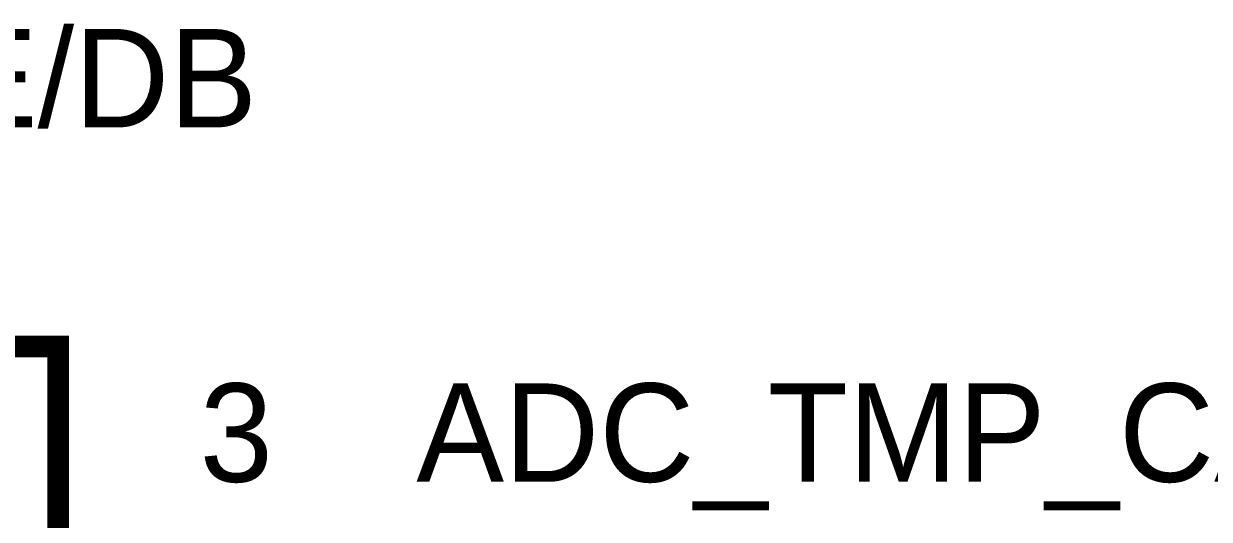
# Model space of a CAD drawing. Header units: inches. Extents: x 0 to 9.5, y -0.01 to 7.51.
# Drawn here: x 6.881 to 7.522, y 5.306 to 5.575 of the extents above; entities that cross this region are included whole.
import ezdxf

# ---------------------------------------------------------------- set-up
doc = ezdxf.new("R2010")
doc.units = ezdxf.units.IN
doc.header["$MEASUREMENT"] = 0
doc.layers.add('Sheet', color=255, linetype='Continuous')

msp = doc.modelspace()

# ---------------------------------------------------------------- linework, layer by layer
at = {"layer": 'Sheet'}
for points in [[(6.29961, 5.39995, 0.0118, 0.0118, 0), (6.89935, 5.39995, 0.0118, 0.0118, 0), (6.89935, 4.8999, 0.0118, 0.0118, 0), (6.29961, 4.8999, 0.0118, 0.0118, 0), (6.29961, 5.39995, 0.0118, 0.0118, 0)], [(6.29961, 5.39995, 0.0039, 0.0039, 0), (6.29961, 4.8999, 0.0039, 0.0039, 0), (6.89935, 4.8999, 0.0039, 0.0039, 0), (6.89935, 5.39995, 0.0039, 0.0039, 0), (6.29961, 5.39995, 0.0039, 0.0039, 0), (6.29961, 5.39995, 0.0039, 0.0039, 0)]]:
    msp.add_lwpolyline(points, format="xyseb", close=True, dxfattribs=at)

# ---------------------------------------------------------------- texts
for s, height, p in [('MCP1825S-3302E/DB', 0.053267, (6.29428, 5.51847)), ('3', 0.05327, (6.9759, 5.3267)), ('ADC_TMP_CAN Power', 0.053267, (7.09305, 5.3267))]:
    msp.add_text(s, height=height, dxfattribs=at).set_placement(p)

doc.saveas('drawing.dxf')
